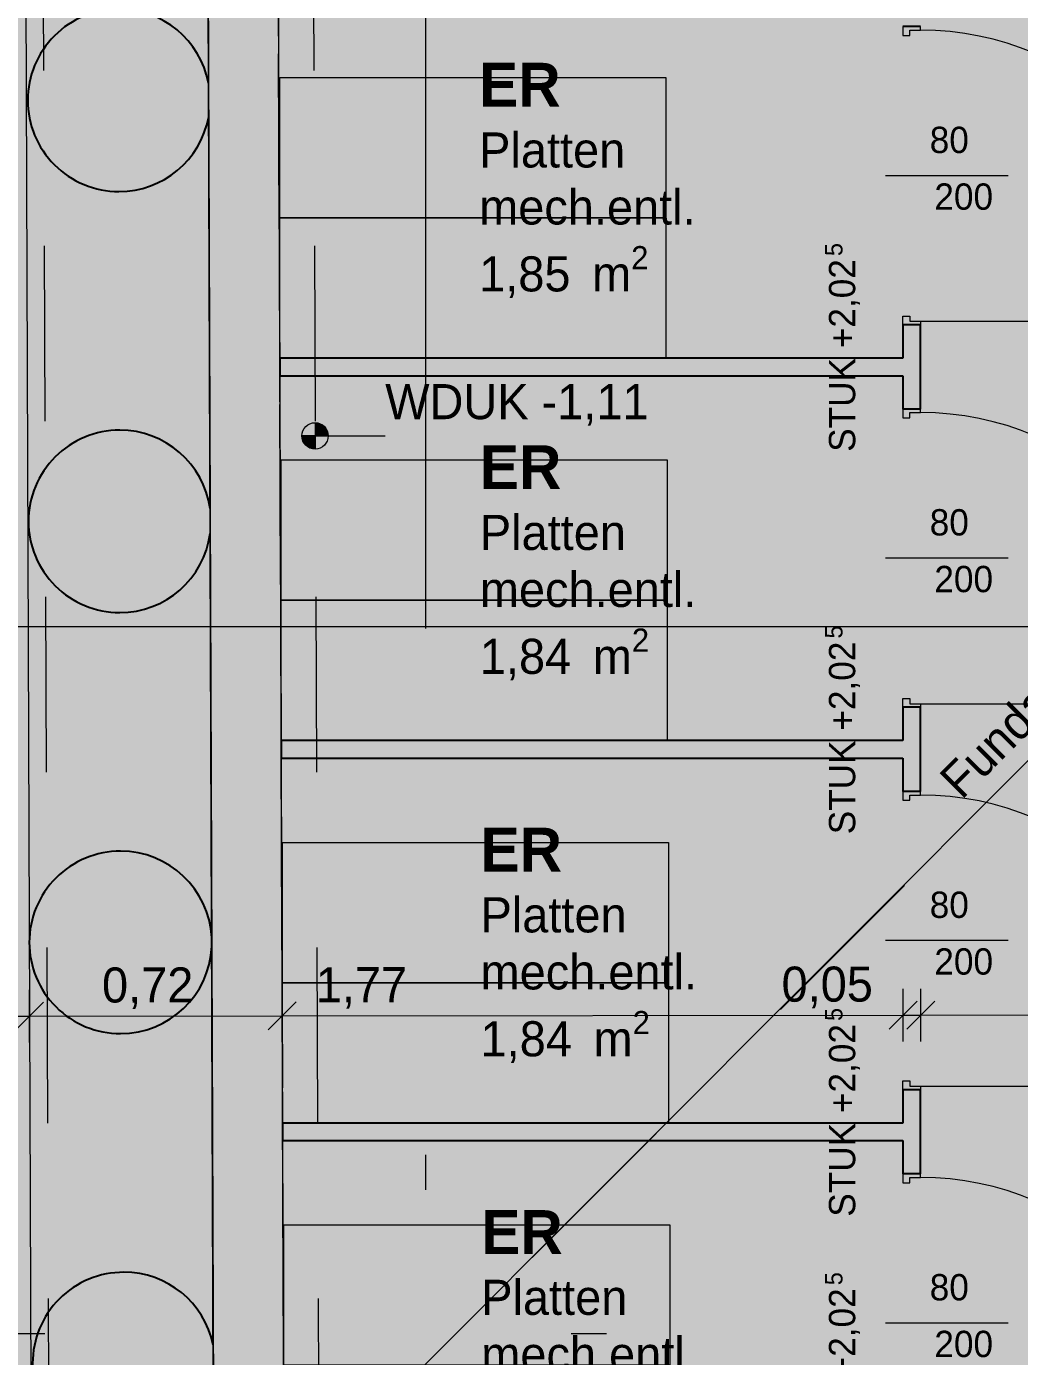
# Model space of a CAD drawing. Header units: metres. Extents: x -14 to 130, y -38 to 4.
# Drawn here: x 0.098 to 2.927, y -8.08 to -4.29 of the extents above; entities that cross this region are included whole.
import ezdxf

# ---------------------------------------------------------------- set-up
doc = ezdxf.new("R2010")
doc.units = ezdxf.units.M
doc.header["$MEASUREMENT"] = 0
doc.linetypes.add('Schnittlinie', pattern=[0.006, 0.003, -0.0015, 0, -0.0015])
doc.linetypes.add('Untersicht', pattern=[0.001, 0.0005, -0.0005])
for name, color, linetype in [('-1._KG PP_3_110 Wand Aussen', 7, 'Continuous'), ('-1._KG PP_3_111 Bohrpfahl - ReGeBe', 7, 'Continuous'), ('-1._KG PP_3_111 Wand Aussen - Bohrpfahlwand 80', 7, 'Continuous'), ('-1._KG PP_3_130 Wand Innen', 7, 'Continuous'), ('-1._KG PP_3_210 Decke', 7, 'Continuous'), ('-1._KG PP_3_220 Bodenaufbau', 7, 'Continuous'), ('-1._KG PP_3_520 Fixeinbauten', 7, 'Continuous'), ('-1._KG PP_3_810 Raum', 7, 'Continuous'), ('-1._KG PP_3_851 Marker Schnitt', 7, 'Continuous'), ('-1._KG PP_3_950 Polierplan Bemaßung', 7, 'Continuous'), ('-1._KG PP_3_Bemaßen_Sperrmaß 2D', 7, 'Continuous'), ('-1._KG PP_3_Gelände_Beschriftung Gelände', 7, 'Continuous'), ('-1._KG PP_3_Kataster Grenzpunkte_Grenzpunkt (GP) Hausecke_Kennzeichen', 7, 'Continuous'), ('-1._KG PP_3_Kataster Grundstücke_Grundstück', 7, 'Continuous')]:
    doc.layers.add(name, color=color, linetype=linetype)
doc.styles.add('ERSTELLTER_STIL_5', font='')
doc.styles.add('ERSTELLTER_STIL_9', font='')
doc.styles.get('ERSTELLTER_STIL_5').set_extended_font_data('Eurostile')
doc.styles.get('ERSTELLTER_STIL_9').set_extended_font_data('Eurostile', bold=True)
doc.linetypes.add('GAS', pattern='A,0,[1,415_260415_PP_VA_1_2 -1 KG1.Shx,S=0.186508,R=0,X=0,Y=0],-26.5,0', length=26.5)

msp = doc.modelspace()

# ---------------------------------------------------------------- hatches: boundary and pattern name
at = {"layer": '-1._KG PP_3_111 Bohrpfahl - ReGeBe', "linetype": 'Continuous', "lineweight": 13, "true_color": 0x3f7f02}
for points in [[(0.101, -4.5001, 0.414214), (0.361, -4.7601, 0.361641), (0.6167, -4.5474), (0.6163, -4.451, 0.35957), (0.361, -4.2401, 0.414214)], [(0.1033, -5.7001, 0.414214), (0.3633, -5.9601, 0.375858), (0.621, -5.7345), (0.6208, -5.6638, 0.373767), (0.3633, -5.4401, 0.414214)], [(0.1056, -6.9001, 0.414214), (0.3656, -7.1601, 0.400763), (0.6253, -6.9121), (0.6253, -6.8862, 0.398637), (0.3656, -6.6401, 0.414214)], [(0.1151, -8.1001, 0.414214), (0.3751, -8.3601, 0.356772), (0.6299, -8.1517), (0.6295, -8.0465, 0.354707), (0.3751, -7.8401, 0.414214)]]:
    msp.add_hatch(color=76, dxfattribs=at).paths.add_polyline_path(points)
at = {"layer": '-1._KG PP_3_111 Wand Aussen - Bohrpfahlwand 80', "linetype": 'Continuous', "lineweight": 13, "true_color": 0xaa6446}
msp.add_hatch(color=25, dxfattribs=at).paths.add_polyline_path([(0.0003, -0.0774), (0.0545, -14.87), (0.1345, -14.8697), (0.0803, -0.08), (0.0776, -0.0774)])
at = {"layer": '-1._KG PP_3_111 Wand Aussen - Bohrpfahlwand 80', "linetype": 'Continuous', "lineweight": 13, "true_color": 0x3f7f02}
h = msp.add_hatch(color=76, dxfattribs=at)
h.paths.add_polyline_path([(0.6015, -0.5993), (0.0822, -0.5993), (0.1345, -14.8697), (0.6545, -14.8678), (0.6528, -14.4), (0.6439, -14.4673), (0.618, -14.53), (0.5767, -14.5839), (0.5228, -14.6252), (0.4601, -14.6511), (0.3928, -14.66), (0.3255, -14.6511), (0.2628, -14.6252), (0.209, -14.5839), (0.1676, -14.53), (0.1417, -14.4673), (0.1328, -14.4), (0.1417, -14.3327), (0.1676, -14.27), (0.209, -14.2162), (0.2628, -14.1748), (0.3255, -14.1489), (0.3928, -14.14), (0.4601, -14.1489), (0.5228, -14.1748), (0.5767, -14.2162), (0.618, -14.27), (0.6439, -14.3327), (0.6528, -14.4), (0.6479, -13.05), (0.639, -13.1173), (0.613, -13.18), (0.5717, -13.2339), (0.5179, -13.2752), (0.4551, -13.3012), (0.3879, -13.31), (0.3206, -13.3012), (0.2579, -13.2752), (0.204, -13.2339), (0.1627, -13.18), (0.1367, -13.1173), (0.1279, -13.05), (0.1367, -12.9827), (0.1627, -12.92), (0.204, -12.8662), (0.2579, -12.8249), (0.3206, -12.7989), (0.3879, -12.79), (0.4551, -12.7989), (0.5179, -12.8249), (0.5717, -12.8662), (0.613, -12.92), (0.639, -12.9827), (0.6479, -13.05), (0.6431, -11.7567), (0.6417, -11.7673), (0.6157, -11.83), (0.5744, -11.8839), (0.5206, -11.9252), (0.4579, -11.9512), (0.3906, -11.96), (0.3233, -11.9512), (0.2606, -11.9252), (0.2067, -11.8839), (0.1654, -11.83), (0.1394, -11.7673), (0.1306, -11.7), (0.1394, -11.6327), (0.1654, -11.57), (0.2067, -11.5162), (0.2606, -11.4748), (0.3233, -11.4489), (0.3906, -11.44), (0.4579, -11.4489), (0.5206, -11.4748), (0.5744, -11.5162), (0.6157, -11.57), (0.6417, -11.6327), (0.6427, -11.64), (0.6342, -9.3199), (0.6279, -9.3674), (0.602, -9.4301), (0.5606, -9.4839), (0.5068, -9.5252), (0.4441, -9.5512), (0.3768, -9.5601), (0.3095, -9.5512), (0.2468, -9.5252), (0.1929, -9.4839), (0.1516, -9.4301), (0.1256, -9.3674), (0.1168, -9.3001), (0.1256, -9.2328), (0.1516, -9.1701), (0.1929, -9.1162), (0.2468, -9.0749), (0.3095, -9.0489), (0.3768, -9.0401), (0.4441, -9.0489), (0.5068, -9.0749), (0.5606, -9.1162), (0.602, -9.1701), (0.6279, -9.2328), (0.634, -9.2791), (0.6299, -8.1398), (0.6262, -8.1674), (0.6002, -8.2301), (0.5589, -8.2839), (0.5051, -8.3252), (0.4424, -8.3512), (0.3751, -8.3601), (0.3078, -8.3512), (0.2451, -8.3252), (0.1912, -8.2839), (0.1499, -8.2301), (0.1239, -8.1674), (0.1151, -8.1001), (0.1239, -8.0328), (0.1499, -7.9701), (0.1912, -7.9162), (0.2451, -7.8749), (0.3078, -7.8489), (0.3751, -7.8401), (0.4424, -7.8489), (0.5051, -7.8749), (0.5589, -7.9162), (0.6002, -7.9701), (0.6262, -8.0328), (0.6296, -8.0581), (0.6253, -6.9025), (0.6168, -6.9674), (0.5908, -7.0301), (0.5495, -7.084), (0.4956, -7.1253), (0.4329, -7.1513), (0.3656, -7.1601), (0.2983, -7.1513), (0.2356, -7.1253), (0.1818, -7.084), (0.1405, -7.0301), (0.1145, -6.9674), (0.1056, -6.9001), (0.1145, -6.8328), (0.1405, -6.7701), (0.1818, -6.7163), (0.2356, -6.6749), (0.2983, -6.649), (0.3656, -6.6401), (0.4329, -6.649), (0.4956, -6.6749), (0.5495, -6.7163), (0.5908, -6.7701), (0.6168, -6.8328), (0.6253, -6.8976), (0.621, -5.7179), (0.6145, -5.7674), (0.5885, -5.8301), (0.5472, -5.884), (0.4933, -5.9253), (0.4306, -5.9513), (0.3633, -5.9601), (0.296, -5.9513), (0.2333, -5.9253), (0.1795, -5.884), (0.1381, -5.8301), (0.1122, -5.7674), (0.1033, -5.7001), (0.1122, -5.6328), (0.1381, -5.5701), (0.1795, -5.5163), (0.2333, -5.4749), (0.296, -5.449), (0.3633, -5.4401), (0.4306, -5.449), (0.4933, -5.4749), (0.5472, -5.5163), (0.5885, -5.5701), (0.6145, -5.6328), (0.6208, -5.6813), (0.6166, -4.5334), (0.6121, -4.5674), (0.5862, -4.6301), (0.5449, -4.684), (0.491, -4.7253), (0.4283, -4.7513), (0.361, -4.7601), (0.2937, -4.7513), (0.231, -4.7253), (0.1772, -4.684), (0.1358, -4.6301), (0.1099, -4.5674), (0.101, -4.5001), (0.1099, -4.4328), (0.1358, -4.3701), (0.1772, -4.3163), (0.231, -4.2749), (0.2937, -4.249), (0.361, -4.2401), (0.4283, -4.249), (0.491, -4.2749), (0.5449, -4.3163), (0.5862, -4.3701), (0.6121, -4.4328), (0.6164, -4.4649), (0.6123, -3.3489), (0.6098, -3.3674), (0.5839, -3.4301), (0.5425, -3.484), (0.4887, -3.5253), (0.426, -3.5513), (0.3587, -3.5601), (0.2914, -3.5513), (0.2287, -3.5253), (0.1749, -3.484), (0.1335, -3.4301), (0.1076, -3.3674), (0.0987, -3.3001), (0.1076, -3.2328), (0.1335, -3.1701), (0.1749, -3.1163), (0.2287, -3.075), (0.2914, -3.049), (0.3587, -3.0401), (0.426, -3.049), (0.4887, -3.075), (0.5425, -3.1163), (0.5839, -3.1701), (0.6098, -3.2328), (0.6119, -3.2486), (0.6079, -2.1643), (0.6075, -2.1674), (0.5816, -2.2301), (0.5402, -2.284), (0.4864, -2.3253), (0.4237, -2.3513), (0.3564, -2.3601), (0.2891, -2.3513), (0.2264, -2.3253), (0.1725, -2.284), (0.1312, -2.2301), (0.1053, -2.1674), (0.0964, -2.1001), (0.1053, -2.0328), (0.1312, -1.9701), (0.1725, -1.9163), (0.2264, -1.875), (0.2891, -1.849), (0.3564, -1.8401), (0.4237, -1.849), (0.4864, -1.875), (0.5402, -1.9163), (0.5816, -1.9701), (0.6075, -2.0326), (0.6034, -0.9128), (0.5962, -0.9675), (0.5702, -1.0302), (0.5289, -1.084), (0.475, -1.1253), (0.4123, -1.1513), (0.345, -1.1602), (0.2777, -1.1513), (0.215, -1.1253), (0.1612, -1.084), (0.1199, -1.0302), (0.0939, -0.9675), (0.085, -0.9002), (0.0939, -0.8329), (0.1199, -0.7702), (0.1612, -0.7163), (0.215, -0.675), (0.2777, -0.649), (0.345, -0.6402), (0.4123, -0.649), (0.475, -0.675), (0.5289, -0.7163), (0.5702, -0.7702), (0.5962, -0.8329), (0.6033, -0.8868), (0.6022, -0.6)])
h.paths.add_polyline_path([(0.1185, -10.5001), (0.1274, -10.4328), (0.1533, -10.3701), (0.1947, -10.3162), (0.2485, -10.2749), (0.3112, -10.2489), (0.3785, -10.2401), (0.4458, -10.2489), (0.5085, -10.2749), (0.5624, -10.3162), (0.6037, -10.3701), (0.6296, -10.4328), (0.6385, -10.5001), (0.6296, -10.5674), (0.6037, -10.6301), (0.5624, -10.6839), (0.5085, -10.7252), (0.4458, -10.7512), (0.3785, -10.7601), (0.3112, -10.7512), (0.2485, -10.7252), (0.1947, -10.6839), (0.1533, -10.6301), (0.1274, -10.5674)], flags=0)
msp.add_hatch(color=76, dxfattribs=at).paths.add_polyline_path([(0.6029, -0.8), (0.6545, -14.8678), (0.8545, -14.8671), (0.8029, -0.8)])
at = {"layer": '-1._KG PP_3_130 Wand Innen', "linetype": 'Continuous', "lineweight": 0, "true_color": 0x373737}
for points in [[(2.645, -5.14), (2.595, -5.14), (2.595, -5.38), (2.645, -5.38)], [(0.8194, -5.285), (2.595, -5.285), (2.595, -5.235), (0.8192, -5.235)], [(2.595, -6.47), (2.645, -6.47), (2.645, -6.23), (2.595, -6.23)], [(0.8234, -6.375), (2.595, -6.375), (2.595, -6.325), (0.8232, -6.325)], [(2.595, -7.56), (2.645, -7.56), (2.645, -7.32), (2.595, -7.32)], [(0.8274, -7.465), (2.595, -7.465), (2.595, -7.415), (0.8272, -7.415)]]:
    msp.add_hatch(color=250, dxfattribs=at).paths.add_polyline_path(points)
at = {"layer": '-1._KG PP_3_Gelände_Beschriftung Gelände', "linetype": 'Continuous', "lineweight": 0, "true_color": 0x060c00}
h = msp.add_hatch(color=98, dxfattribs=at)
h.paths.add_polyline_path([(0.6022, -0.6), (0.6319, -8.705), (5.625, -8.705), (5.625, -3.705), (8.725, -3.705), (8.725, -5.925), (8.925, -5.925), (8.925, -5.905), (9.105, -5.905), (9.105, -4.225), (10.725, -4.225), (10.725, -5.905), (10.905, -5.905), (10.905, -6.225), (12.425, -6.225), (12.425, -9.355), (15.32, -9.355), (15.32, -8.955), (18.3552, -8.955), (18.383, -0.6)])
h.paths.add_polyline_path([(1.4029, -0.8), (1.4029, -1.4), (0.8029, -1.4), (0.8029, -0.8)], flags=0)
h.paths.add_polyline_path([(17.5774, -2.893), (17.5774, -2.293), (18.1774, -2.293), (18.1774, -2.893)], flags=0)
at = {"layer": '-1._KG PP_3_Kataster Grenzpunkte_Grenzpunkt (GP) Hausecke_Kennzeichen', "linetype": 'Continuous', "lineweight": 13, "true_color": 0xff6400}
for points in [[(0.9198, -5.4565), (0.9573, -5.4565), (0.9545, -5.4422), (0.9464, -5.43), (0.9342, -5.4219), (0.9198, -5.419)], [(0.9198, -5.4565), (0.8823, -5.4565), (0.8852, -5.4709), (0.8933, -5.483), (0.9055, -5.4912), (0.9198, -5.494)]]:
    msp.add_hatch(color=30, dxfattribs=at).paths.add_polyline_path(points)

# ---------------------------------------------------------------- linework, layer by layer
at = {"layer": '-1._KG PP_3_110 Wand Aussen', "color": 8, "linetype": 'Untersicht', "lineweight": 13, "ltscale": 1000, "flags": 128}
msp.add_lwpolyline([(0.8545, -14.8671), (0.8029, -0.8)], dxfattribs=at)
at = {"layer": '-1._KG PP_3_111 Bohrpfahl - ReGeBe', "color": 7, "linetype": 'Continuous', "lineweight": 25, "ltscale": 1000, "flags": 128}
for points in [[(0.6163, -4.451, 0.35957), (0.361, -4.2401, 0.414214), (0.101, -4.5001, 0.414214), (0.361, -4.7601, 0.361641), (0.6167, -4.5474)], [(0.6208, -5.6638, 0.373767), (0.3633, -5.4401, 0.414214), (0.1033, -5.7001, 0.414214), (0.3633, -5.9601, 0.375858), (0.621, -5.7345)], [(0.6253, -6.8862, 0.398637), (0.3656, -6.6401, 0.414214), (0.1056, -6.9001, 0.414214), (0.3656, -7.1601, 0.400763), (0.6253, -6.9121)], [(0.6295, -8.0465, 0.354707), (0.3751, -7.8401, 0.414214), (0.1151, -8.1001, 0.414214), (0.3751, -8.3601, 0.356772), (0.6299, -8.1517)]]:
    msp.add_lwpolyline(points, format="xyb", dxfattribs=at)
at = {"layer": '-1._KG PP_3_111 Wand Aussen - Bohrpfahlwand 80', "color": 7, "linetype": 'Continuous', "lineweight": 13, "ltscale": 1000}
msp.add_line((0.0822, -0.5993), (0.1345, -14.8697), dxfattribs=at)
at = {"layer": '-1._KG PP_3_111 Wand Aussen - Bohrpfahlwand 80', "color": 7, "linetype": 'Continuous', "lineweight": 18, "ltscale": 1000}
msp.add_line((0.6545, -14.8678), (0.6029, -0.8), dxfattribs=at)
at = {"layer": '-1._KG PP_3_111 Wand Aussen - Bohrpfahlwand 80', "color": 7, "linetype": 'Continuous', "lineweight": 18, "ltscale": 1000, "flags": 128}
msp.add_lwpolyline([(0.8545, -14.8671), (0.8029, -0.8)], dxfattribs=at)
at = {"layer": '-1._KG PP_3_130 Wand Innen', "color": 7, "linetype": 'Continuous', "lineweight": 25, "ltscale": 1000}
for p, q in [((2.645, -4.29), (2.595, -4.29)), ((2.645, -4.29), (2.595, -4.29)), ((2.645, -4.29), (2.595, -4.29)), ((2.645, -5.14), (2.595, -5.14)), ((2.645, -5.14), (2.595, -5.14)), ((2.645, -5.14), (2.595, -5.14)), ((2.645, -5.38), (2.595, -5.38)), ((2.645, -5.38), (2.595, -5.38)), ((2.645, -5.38), (2.595, -5.38)), ((2.645, -6.23), (2.595, -6.23)), ((2.645, -6.23), (2.595, -6.23)), ((2.645, -6.23), (2.595, -6.23)), ((2.645, -6.47), (2.595, -6.47)), ((2.645, -6.47), (2.595, -6.47)), ((2.645, -6.47), (2.595, -6.47)), ((2.645, -7.32), (2.595, -7.32)), ((2.645, -7.32), (2.595, -7.32)), ((2.645, -7.32), (2.595, -7.32)), ((2.645, -7.56), (2.595, -7.56)), ((2.645, -7.56), (2.595, -7.56)), ((2.645, -7.56), (2.595, -7.56))]:
    msp.add_line(p, q, dxfattribs=at)
at = {"layer": '-1._KG PP_3_130 Wand Innen', "color": 7, "linetype": 'Continuous', "lineweight": 13, "ltscale": 1000}
for p, q in [((2.595, -4.29), (2.595, -4.315)), ((2.645, -4.29), (2.595, -4.29)), ((2.595, -4.315), (2.615, -4.315)), ((2.615, -4.315), (2.615, -4.3)), ((2.615, -4.3), (2.645, -4.3)), ((2.645, -4.3), (2.645, -4.29)), ((2.895, -4.715), (2.545, -4.715)), ((2.595, -5.14), (2.595, -5.115)), ((2.595, -5.115), (2.615, -5.115)), ((2.615, -5.115), (2.615, -5.13)), ((2.645, -5.14), (2.595, -5.14)), ((2.615, -5.13), (2.645, -5.13)), ((2.645, -5.13), (2.645, -5.14)), ((2.645, -5.13), (3.475, -5.13)), ((2.595, -5.38), (2.595, -5.405)), ((2.645, -5.38), (2.595, -5.38)), ((2.645, -5.39), (2.645, -5.38)), ((2.595, -5.405), (2.615, -5.405)), ((2.615, -5.405), (2.615, -5.39)), ((2.615, -5.39), (2.645, -5.39)), ((2.895, -5.805), (2.545, -5.805)), ((2.595, -6.23), (2.595, -6.205)), ((2.595, -6.205), (2.615, -6.205)), ((2.615, -6.205), (2.615, -6.22)), ((2.645, -6.23), (2.595, -6.23)), ((2.615, -6.22), (2.645, -6.22)), ((2.645, -6.22), (2.645, -6.23)), ((2.645, -6.22), (3.475, -6.22)), ((2.595, -6.47), (2.595, -6.495)), ((2.645, -6.47), (2.595, -6.47)), ((2.615, -6.495), (2.615, -6.48)), ((2.615, -6.48), (2.645, -6.48)), ((2.645, -6.48), (2.645, -6.47)), ((2.595, -6.495), (2.615, -6.495)), ((2.895, -6.895), (2.545, -6.895)), ((2.595, -7.32), (2.595, -7.295)), ((2.595, -7.295), (2.615, -7.295)), ((2.615, -7.295), (2.615, -7.31)), ((2.615, -7.31), (2.645, -7.31)), ((2.645, -7.31), (2.645, -7.32)), ((2.645, -7.31), (3.475, -7.31)), ((2.645, -7.32), (2.595, -7.32)), ((2.595, -7.56), (2.595, -7.585)), ((2.645, -7.56), (2.595, -7.56)), ((2.615, -7.585), (2.615, -7.57)), ((2.615, -7.57), (2.645, -7.57)), ((2.645, -7.57), (2.645, -7.56)), ((2.595, -7.585), (2.615, -7.585)), ((2.895, -7.985), (2.545, -7.985))]:
    msp.add_line(p, q, dxfattribs=at)
at = {"layer": '-1._KG PP_3_130 Wand Innen', "color": 7, "linetype": 'Continuous', "lineweight": 25, "ltscale": 1000, "flags": 128}
for points in [[(2.595, -5.14), (2.595, -5.235)], [(2.645, -5.38), (2.645, -5.14)], [(2.595, -5.235), (0.8192, -5.235)], [(0.8192, -5.235), (0.8194, -5.285)], [(0.8194, -5.285), (2.595, -5.285)], [(2.595, -5.285), (2.595, -5.38)], [(2.595, -6.23), (2.595, -6.325)], [(2.645, -6.47), (2.645, -6.23)], [(2.595, -6.325), (0.8232, -6.325)], [(0.8232, -6.325), (0.8234, -6.375)], [(0.8234, -6.375), (2.595, -6.375)], [(2.595, -6.375), (2.595, -6.47)], [(2.595, -7.32), (2.595, -7.415)], [(2.645, -7.56), (2.645, -7.32)], [(2.595, -7.415), (0.8272, -7.415)], [(0.8272, -7.415), (0.8274, -7.465)], [(0.8274, -7.465), (2.595, -7.465)], [(2.595, -7.465), (2.595, -7.56)]]:
    msp.add_lwpolyline(points, dxfattribs=at)
at = {"layer": '-1._KG PP_3_130 Wand Innen', "color": 7, "linetype": 'Continuous', "lineweight": 13, "ltscale": 1000}
for centre in [(2.645, -5.13), (2.645, -6.22), (2.645, -7.31), (2.645, -8.4)]:
    msp.add_arc(centre, 0.83, 0, 90, dxfattribs=at)
at = {"layer": '-1._KG PP_3_210 Decke', "color": 7, "linetype": 'Untersicht', "lineweight": 13, "ltscale": 1000, "true_color": 0xf4f4f4, "flags": 128}
msp.add_lwpolyline([(0.1444, -3.915), (0.1845, -14.87), (15.32, -14.87), (15.32, -6.225), (10.905, -6.225), (10.905, -6.065), (8.925, -6.065), (8.925, -4.045), (8.745, -4.045), (8.745, -3.915), (5.625, -3.915), (0.8144, -3.915)], close=True, dxfattribs=at)
at = {"layer": '-1._KG PP_3_220 Bodenaufbau', "color": 7, "linetype": 'Continuous', "lineweight": 18, "ltscale": 1000, "flags": 128}
msp.add_lwpolyline([(3.815, -0.8), (3.815, -1.965), (0.8072, -1.965), (0.8312, -8.5021), (0.8312, -8.505), (5.425, -8.505), (5.425, -3.505), (8.925, -3.505), (8.925, -3.845), (11.105, -3.845), (11.105, -6.225), (15.12, -6.225), (15.12, -8.955), (18.1552, -8.955), (18.1754, -2.893), (17.5774, -2.893), (17.5774, -2.293), (18.1774, -2.293), (18.1824, -0.8)], close=True, dxfattribs=at)
at = {"layer": '-1._KG PP_3_520 Fixeinbauten', "color": 8, "linetype": 'Continuous', "lineweight": 13, "ltscale": 1000, "flags": 128}
for points in [[(1.9197, -4.835), (0.8197, -4.835), (0.8197, -4.435), (1.9197, -4.435)], [(1.9197, -5.235), (0.8197, -5.235), (0.8197, -4.835), (1.9197, -4.835)], [(1.9235, -5.925), (0.8235, -5.925), (0.8235, -5.525), (1.9235, -5.525)], [(1.9235, -6.325), (0.8235, -6.325), (0.8235, -5.925), (1.9235, -5.925)], [(1.9273, -7.015), (0.8273, -7.015), (0.8273, -6.615), (1.9273, -6.615)], [(1.9273, -7.415), (0.8273, -7.415), (0.8273, -7.015), (1.9273, -7.015)], [(1.9312, -8.105), (0.8312, -8.105), (0.8312, -7.705), (1.9312, -7.705)]]:
    msp.add_lwpolyline(points, close=True, dxfattribs=at)
at = {"layer": '-1._KG PP_3_851 Marker Schnitt', "color": 7, "linetype": 'Schnittlinie', "lineweight": 13, "ltscale": 1000}
for p, q in [((1.235, 3.0949), (1.235, -18.6375)), ((-2.85, -8.015), (14.6743, -8.015))]:
    msp.add_line(p, q, dxfattribs=at)
at = {"layer": '-1._KG PP_3_Bemaßen_Sperrmaß 2D', "color": 5, "linetype": 'GAS', "lineweight": 0, "ltscale": 1000}
msp.add_line((-1.5, -6), (21, -6), dxfattribs=at)
at = {"layer": '-1._KG PP_3_Gelände_Beschriftung Gelände', "color": 7, "linetype": 'Continuous', "lineweight": 13, "ltscale": 1000, "true_color": 0xf4f4f4, "flags": 128}
msp.add_lwpolyline([(0.6022, -0.6), (0.6319, -8.705), (5.625, -8.705), (5.625, -3.705), (8.725, -3.705), (8.725, -5.925), (8.925, -5.925), (8.925, -5.905), (9.105, -5.905), (9.105, -4.225), (10.725, -4.225), (10.725, -5.905), (10.905, -5.905), (10.905, -6.225), (12.425, -6.225), (12.425, -9.355), (15.32, -9.355), (15.32, -8.955), (18.3552, -8.955), (18.383, -0.6)], close=True, dxfattribs=at)
at = {"layer": '-1._KG PP_3_Kataster Grenzpunkte_Grenzpunkt (GP) Hausecke_Kennzeichen', "color": 7, "linetype": 'Continuous', "lineweight": 13, "ltscale": 1000}
msp.add_line((0.6319, -8.705), (5.625, -3.705), dxfattribs=at)
at = {"layer": '-1._KG PP_3_Kataster Grenzpunkte_Grenzpunkt (GP) Hausecke_Kennzeichen', "color": 30, "linetype": 'Untersicht', "lineweight": 13, "ltscale": 1000, "true_color": 0xff6400}
msp.add_line((0.8312, -8.505), (5.425, -3.915), dxfattribs=at)
at = {"layer": '-1._KG PP_3_Kataster Grenzpunkte_Grenzpunkt (GP) Hausecke_Kennzeichen', "color": 30, "linetype": 'Continuous', "lineweight": 13, "ltscale": 1000, "true_color": 0xff6400}
for p, q in [((0.9198, -5.419), (0.9198, -5.494)), ((0.9573, -5.4565), (0.8823, -5.4565)), ((0.9198, -5.4565), (1.0198, -5.4565)), ((1.0198, -5.4565), (1.1198, -5.4565))]:
    msp.add_line(p, q, dxfattribs=at)
at = {"layer": '-1._KG PP_3_Kataster Grenzpunkte_Grenzpunkt (GP) Hausecke_Kennzeichen', "color": 6, "linetype": 'Continuous', "lineweight": 13, "ltscale": 1000, "true_color": 0xfb02fe}
for p, q in [((0.1063, -7.1854), (0.1061, -7.0354)), ((0.8261, -7.1845), (0.8259, -7.0345)), ((2.5959, -7.1823), (2.5957, -7.0323)), ((2.6459, -7.1822), (2.6457, -7.0322)), ((0.1461, -7.0703), (0.0662, -7.1504)), ((0.866, -7.0694), (0.7861, -7.1495)), ((2.6357, -7.0672), (2.5558, -7.1473)), ((2.6857, -7.0672), (2.6058, -7.1473)), ((0.0462, -7.1105), (0.1062, -7.1104)), ((0.1062, -7.1104), (0.826, -7.1095)), ((0.826, -7.1095), (2.5958, -7.1073)), ((2.5958, -7.1073), (2.6458, -7.1072)), ((2.6458, -7.1072), (3.8649, -7.1057))]:
    msp.add_line(p, q, dxfattribs=at)
at = {"layer": '-1._KG PP_3_Kataster Grenzpunkte_Grenzpunkt (GP) Hausecke_Kennzeichen', "color": 30, "linetype": 'Continuous', "lineweight": 13, "ltscale": 1000, "true_color": 0xff6400}
msp.add_circle((0.9198, -5.4565), 0.0375, dxfattribs=at)
at = {"layer": '-1._KG PP_3_Kataster Grundstücke_Grundstück', "color": 30, "linetype": 'Untersicht', "lineweight": 13, "ltscale": 1000, "true_color": 0xff6400, "flags": 128}
for points in [[(0.9144, -3.915), (0.8144, -3.915), (0.8312, -8.505), (1.4766, -8.505)], [(0.9144, -3.915), (0.9308, -8.405)]]:
    msp.add_lwpolyline(points, dxfattribs=at)

# ---------------------------------------------------------------- texts
at = {"layer": '-1._KG PP_3_130 Wand Innen', "color": 7, "linetype": 'Continuous', "lineweight": 13, "char_height": 0.075, "attachment_point": 9, "style": 'ERSTELLTER_STIL_5'}
for s, insert in [('\\A1;{\\pqr;\\pt0;\\fEurostile|b0|i0|c0|p0;\\W1.000000;80}', (2.783, -4.6514)), ('\\A1;{\\pqr;\\pt0;\\fEurostile|b0|i0|c0|p0;\\W1.000000;200}', (2.852, -4.813)), ('\\A1;{\\pqr;\\pt0;\\fEurostile|b0|i0|c0|p0;\\W1.000000;80}', (2.783, -5.7414)), ('\\A1;{\\pqr;\\pt0;\\fEurostile|b0|i0|c0|p0;\\W1.000000;200}', (2.852, -5.903)), ('\\A1;{\\pqr;\\pt0;\\fEurostile|b0|i0|c0|p0;\\W1.000000;80}', (2.783, -6.8314)), ('\\A1;{\\pqr;\\pt0;\\fEurostile|b0|i0|c0|p0;\\W1.000000;200}', (2.852, -6.993)), ('\\A1;{\\pqr;\\pt0;\\fEurostile|b0|i0|c0|p0;\\W1.000000;80}', (2.783, -7.9214)), ('\\A1;{\\pqr;\\pt0;\\fEurostile|b0|i0|c0|p0;\\W1.000000;200}', (2.852, -8.083))]:
    msp.add_mtext(s, dxfattribs=dict(at, insert=insert))
at = {"layer": '-1._KG PP_3_130 Wand Innen', "color": 7, "linetype": 'Continuous', "lineweight": 13, "attachment_point": 9, "rotation": 90, "style": 'ERSTELLTER_STIL_5'}
for s, insert, char_height in [('\\A1;{\\pqr;\\pt0;\\fEurostile|b0|i0|c0|p0;\\W1.000000;5}', (2.4236, -4.9068), 0.05), ('\\A1;{\\pqr;\\pt0;\\fEurostile|b0|i0|c0|p0;\\W1.000000;STUK +2,02}', (2.4732, -4.9528), 0.075), ('\\A1;{\\pqr;\\pt0;\\fEurostile|b0|i0|c0|p0;\\W1.000000;5}', (2.4236, -5.9968), 0.05), ('\\A1;{\\pqr;\\pt0;\\fEurostile|b0|i0|c0|p0;\\W1.000000;STUK +2,02}', (2.4732, -6.0428), 0.075), ('\\A1;{\\pqr;\\pt0;\\fEurostile|b0|i0|c0|p0;\\W1.000000;5}', (2.4236, -7.0868), 0.05), ('\\A1;{\\pqr;\\pt0;\\fEurostile|b0|i0|c0|p0;\\W1.000000;STUK +2,02}', (2.4732, -7.1328), 0.075), ('\\A1;{\\pqr;\\pt0;\\fEurostile|b0|i0|c0|p0;\\W1.000000;5}', (2.4236, -7.84), 0.05), ('\\A1;{\\pqr;\\pt0;\\fEurostile|b0|i0|c0|p0;\\W1.000000;STUK +2,02}', (2.4732, -7.886), 0.075)]:
    msp.add_mtext(s, dxfattribs=dict(at, insert=insert, char_height=char_height))
at = {"layer": '-1._KG PP_3_810 Raum', "color": 7, "linetype": 'Continuous', "lineweight": 13, "attachment_point": 1}
for s, insert, char_height, style in [('\\A1;{\\pql;\\pt0;\\fEurostile|b1|i0|c0|p0;\\W1.000000;ER}', (1.3875, -4.3931), 0.125, 'ERSTELLTER_STIL_9'), ('\\A1;{\\pql;\\pt0;\\fEurostile|b0|i0|c0|p0;\\W1.000000;Platten}', (1.3875, -4.5916), 0.1, 'ERSTELLTER_STIL_5'), ('\\A1;{\\pql;\\pt0;\\fEurostile|b0|i0|c0|p0;\\W1.000000;mech.entl.}', (1.3875, -4.7541), 0.1, 'ERSTELLTER_STIL_5'), ('\\A1;{\\pql;\\pt0,0.05;\\fEurostile|b0|i0|c0|p0;\\W1.000000;1,85\\fEurostile|b0|i0|c0|p0;\\W1.000000;\\A1{\\H.66x;\\S^  ;}\\fEurostile|b0|i0|c0|p0;\\W1.000000; m\\fEurostile|b0|i0|c0|p0;\\W1.000000;\\A1{\\H.66x;\\S2^  ;}}', (1.3875, -4.9156), 0.1, 'ERSTELLTER_STIL_5'), ('\\A1;{\\pql;\\pt0;\\fEurostile|b1|i0|c0|p0;\\W1.000000;ER}', (1.3895, -5.4831), 0.125, 'ERSTELLTER_STIL_9'), ('\\A1;{\\pql;\\pt0;\\fEurostile|b0|i0|c0|p0;\\W1.000000;Platten}', (1.3895, -5.6816), 0.1, 'ERSTELLTER_STIL_5'), ('\\A1;{\\pql;\\pt0;\\fEurostile|b0|i0|c0|p0;\\W1.000000;mech.entl.}', (1.3895, -5.8441), 0.1, 'ERSTELLTER_STIL_5'), ('\\A1;{\\pql;\\pt0,0.05;\\fEurostile|b0|i0|c0|p0;\\W1.000000;1,84\\fEurostile|b0|i0|c0|p0;\\W1.000000;\\A1{\\H.66x;\\S^  ;}\\fEurostile|b0|i0|c0|p0;\\W1.000000; m\\fEurostile|b0|i0|c0|p0;\\W1.000000;\\A1{\\H.66x;\\S2^  ;}}', (1.3895, -6.0056), 0.1, 'ERSTELLTER_STIL_5'), ('\\A1;{\\pql;\\pt0;\\fEurostile|b1|i0|c0|p0;\\W1.000000;ER}', (1.3915, -6.5731), 0.125, 'ERSTELLTER_STIL_9'), ('\\A1;{\\pql;\\pt0;\\fEurostile|b0|i0|c0|p0;\\W1.000000;Platten}', (1.3915, -6.7716), 0.1, 'ERSTELLTER_STIL_5'), ('\\A1;{\\pql;\\pt0;\\fEurostile|b0|i0|c0|p0;\\W1.000000;mech.entl.}', (1.3915, -6.9341), 0.1, 'ERSTELLTER_STIL_5'), ('\\A1;{\\pql;\\pt0,0.05;\\fEurostile|b0|i0|c0|p0;\\W1.000000;1,84\\fEurostile|b0|i0|c0|p0;\\W1.000000;\\A1{\\H.66x;\\S^  ;}\\fEurostile|b0|i0|c0|p0;\\W1.000000; m\\fEurostile|b0|i0|c0|p0;\\W1.000000;\\A1{\\H.66x;\\S2^  ;}}', (1.3915, -7.0956), 0.1, 'ERSTELLTER_STIL_5'), ('\\A1;{\\pql;\\pt0;\\fEurostile|b1|i0|c0|p0;\\W1.000000;ER}', (1.3935, -7.6631), 0.125, 'ERSTELLTER_STIL_9'), ('\\A1;{\\pql;\\pt0;\\fEurostile|b0|i0|c0|p0;\\W1.000000;Platten}', (1.3935, -7.8616), 0.1, 'ERSTELLTER_STIL_5'), ('\\A1;{\\pql;\\pt0;\\fEurostile|b0|i0|c0|p0;\\W1.000000;mech.entl.}', (1.3935, -8.0241), 0.1, 'ERSTELLTER_STIL_5')]:
    msp.add_mtext(s, dxfattribs=dict(at, insert=insert, char_height=char_height, style=style))
at = {"layer": '-1._KG PP_3_950 Polierplan Bemaßung', "color": 6, "linetype": 'Continuous', "lineweight": 13, "true_color": 0xfb02fe, "char_height": 0.1, "width": 0.306373, "attachment_point": 7, "rotation": 0.0714, "style": 'ERSTELLTER_STIL_5'}
for s, insert in [('\\A1;{\\pql;\\fEurostile|b0|i0|c0|p0;\\W1.000000;0,72}', (0.3129, -7.0901)), ('\\A1;{\\pql;\\fEurostile|b0|i0|c0|p0;\\W1.000000;1,77}', (0.9218, -7.0894)), ('\\A1;{\\pql;\\fEurostile|b0|i0|c0|p0;\\W1.000000;0,05}', (2.2494, -7.0877))]:
    msp.add_mtext(s, dxfattribs=dict(at, insert=insert))
at = {"layer": '-1._KG PP_3_Kataster Grenzpunkte_Grenzpunkt (GP) Hausecke_Kennzeichen', "color": 30, "linetype": 'Continuous', "lineweight": 13, "true_color": 0xff6400, "insert": (1.1198, -5.4275), "char_height": 0.1, "attachment_point": 7, "style": 'ERSTELLTER_STIL_5'}
msp.add_mtext('\\A1;{\\pql;\\fEurostile|b0|i0|c0|p0;\\W1.000000;WD\\fEurostile|b0|i0|c0|p0;\\W1.000000;UK \\fEurostile|b0|i0|c0|p0;\\W1.000000;-1,11}', dxfattribs=at)
at = {"layer": '-1._KG PP_3_Kataster Grenzpunkte_Grenzpunkt (GP) Hausecke_Kennzeichen', "color": 7, "linetype": 'Continuous', "lineweight": 13, "insert": (2.8067, -6.5404), "char_height": 0.1, "attachment_point": 4, "rotation": 45.0397, "style": 'ERSTELLTER_STIL_5'}
msp.add_mtext('\\A1;{\\pql;\\fEurostile|b0|i0|c0|p0;\\W1.000000;\\fEurostile|b0|i0|c0|p0;\\W1.000000;\\fEurostile|b0|i0|c0|p0;\\W1.000000;Fundament\\fEurostile|b0|i0|c0|p0;\\W1.000000;\\A1{\\H.66x;\\S^  ;}\\fEurostile|b0|i0|c0|p0;\\W1.000000;\\fEurostile|b0|i0|c0|p0;\\W1.000000;\\P\\pql;\\fEurostile|b0|i0|c0|p0;\\W1.000000;\\fEurostile|b0|i0|c0|p0;\\W1.000000;\\fEurostile|b0|i0|c0|p0;\\W1.000000;\\fEurostile|b0|i0|c0|p0;\\W1.000000;\\A1{\\H.66x;\\S^  ;}\\fEurostile|b0|i0|c0|p0;\\W1.000000;\\fEurostile|b0|i0|c0|p0;\\W1.000000;}', dxfattribs=at)

doc.saveas('drawing.dxf')
